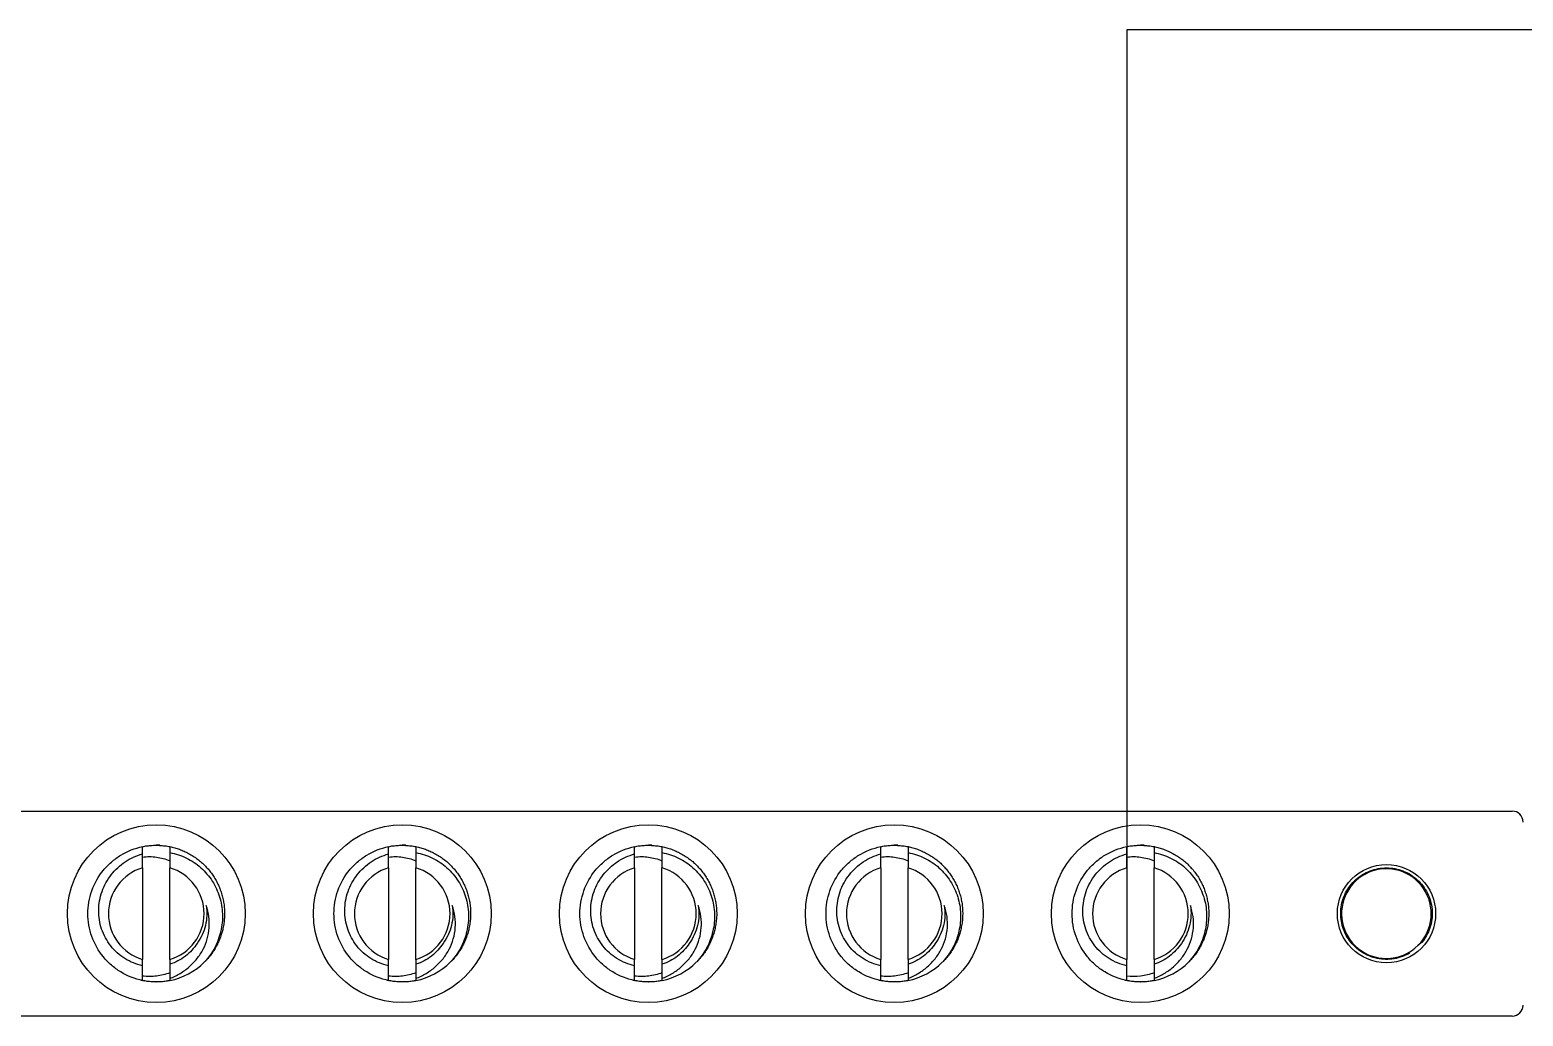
# Model space of a CAD drawing. Header units: inches. Extents: x 0 to 34.2, y 0 to 22.
# Drawn here: x 7.352 to 8.745, y 2.253 to 3.173 of the extents above; entities that cross this region are included whole.
import ezdxf
from ezdxf.enums import TextEntityAlignment as Align

# ---------------------------------------------------------------- set-up
doc = ezdxf.new("R2010")
doc.units = ezdxf.units.IN
doc.header["$MEASUREMENT"] = 0
doc.linetypes.add('SLD-Solid', pattern=[0])
doc.layers.add('GRN_14AWG', color=3, linetype='Continuous')
doc.layers.add('SYMS', color=7, linetype='Continuous')
doc.styles.add('WD', font='romans.shx', dxfattribs={"height": 0.185})

# ---------------------------------------------------------------- blocks, each defined once
blk = doc.blocks.new('HDV1_GND_BAR9')
at = {"color": 7, "linetype": 'SLD-Solid', "lineweight": 25}
for p, q in [((0.0178, 0.1942), (2.5469, 0.1942)), ((1.2696, 0.1544), (1.2696, 0.1611)), ((1.4991, 0.1544), (1.4991, 0.1611)), ((1.7285, 0.1544), (1.7285, 0.1611)), ((1.958, 0.1544), (1.958, 0.1611)), ((2.1875, 0.1544), (2.1875, 0.1611)), ((1.2696, 0.1414), (1.2696, 0.0559)), ((1.2951, 0.0559), (1.2951, 0.1414)), ((1.4991, 0.1414), (1.4991, 0.0559)), ((1.5246, 0.0559), (1.5246, 0.1414)), ((1.7285, 0.1414), (1.7285, 0.0559)), ((1.754, 0.0559), (1.754, 0.1414)), ((1.958, 0.1414), (1.958, 0.0559)), ((1.9835, 0.0559), (1.9835, 0.1414)), ((2.1875, 0.1414), (2.1875, 0.0559)), ((2.2129, 0.0559), (2.2129, 0.1414)), ((2.4659, 0.0762), (2.4639, 0.0732)), ((1.2821, 0.0349), (1.2824, 0.0349)), ((1.5116, 0.0349), (1.5118, 0.0349)), ((1.741, 0.0349), (1.7413, 0.0349)), ((1.9705, 0.0349), (1.9707, 0.0349)), ((2.1999, 0.0349), (2.2002, 0.0349)), ((2.5469, 0.003), (0.0178, 0.003))]:
    blk.add_line(p, q, dxfattribs=at)
at = {"color": 7, "linetype": 'SLD-Solid', "lineweight": 25, "flags": 128}
for points in [[(1.2858, 0.1623), (1.2852, 0.1623), (1.2824, 0.1624)], [(1.5152, 0.1623), (1.5146, 0.1623), (1.5118, 0.1624)], [(1.7447, 0.1623), (1.7441, 0.1623), (1.7413, 0.1624)], [(1.9741, 0.1623), (1.9735, 0.1623), (1.9707, 0.1624)], [(2.2036, 0.1623), (2.203, 0.1623), (2.2002, 0.1624)], [(1.268, 0.0365), (1.2699, 0.0361), (1.2712, 0.0359)], [(1.4975, 0.0365), (1.4993, 0.0361), (1.5006, 0.0359)], [(1.7269, 0.0365), (1.7288, 0.0361), (1.7301, 0.0359)], [(1.9564, 0.0365), (1.9582, 0.0361), (1.9595, 0.0359)], [(2.1858, 0.0365), (2.1877, 0.0361), (2.189, 0.0359)]]:
    blk.add_lwpolyline(points, dxfattribs=at)
at = {"color": 7, "linetype": 'SLD-Solid', "lineweight": 25}
for centre, radius in [((1.2824, 0.0986), 0.0829), ((1.5118, 0.0986), 0.0829), ((1.7413, 0.0986), 0.0829), ((1.9707, 0.0986), 0.0829), ((2.2002, 0.0986), 0.0829), ((2.4297, 0.0986), 0.0458)]:
    blk.add_circle(centre, radius, dxfattribs=at)
for centre, radius, start, end in [((2.5469, 0.184), 0.0102, 0, 90), ((1.2824, 0.0986), 0.0446, 106.6015, 253.3985), ((1.2824, 0.0986), 0.0446, 286.6015, 73.3985), ((1.5118, 0.0986), 0.0446, 106.6015, 253.3985), ((1.5118, 0.0986), 0.0446, 286.6015, 73.3985), ((1.7413, 0.0986), 0.0446, 106.6015, 253.3985), ((1.7413, 0.0986), 0.0446, 286.6015, 73.3985), ((1.9707, 0.0986), 0.0446, 106.6015, 253.3985), ((1.9707, 0.0986), 0.0446, 286.6015, 73.3985), ((2.2002, 0.0986), 0.0446, 106.6015, 253.3985), ((2.2002, 0.0986), 0.0446, 286.6015, 73.3985), ((2.4296, 0.0986), 0.0418, 315.4941, 270.0886), ((2.4297, 0.0986), 0.0418, 270, 315), ((1.2824, 0.0986), 0.0637, 281.537, 315), ((1.5118, 0.0986), 0.0637, 281.537, 315), ((1.7413, 0.0986), 0.0637, 281.537, 315), ((1.9707, 0.0986), 0.0637, 281.537, 315), ((2.2002, 0.0986), 0.0637, 281.537, 315), ((2.5469, 0.0132), 0.0102, 270, 0)]:
    blk.add_arc(centre, radius, start, end, dxfattribs=at)
for points, knots in [([(1.2696, 0.0362), (1.2625, 0.0376), (1.2555, 0.0404), (1.2461, 0.0461), (1.2432, 0.0482), (1.2378, 0.053), (1.2353, 0.0555), (1.2285, 0.0639), (1.2248, 0.0704), (1.2199, 0.0842), (1.2186, 0.0915), (1.2186, 0.1057), (1.2199, 0.113), (1.2248, 0.1269), (1.2285, 0.1334), (1.2353, 0.1418), (1.2378, 0.1443), (1.2432, 0.149), (1.2461, 0.1512), (1.2555, 0.1569), (1.2625, 0.1596), (1.2696, 0.1611)], [0, 0, 0, 0, 0.125, 0.125, 0.1875, 0.1875, 0.25, 0.25, 0.375, 0.375, 0.5, 0.5, 0.625, 0.625, 0.75, 0.75, 0.8125, 0.8125, 0.875, 0.875, 1, 1, 1, 1]), ([(1.2696, 0.05), (1.2667, 0.0506), (1.2639, 0.0515), (1.2584, 0.0537), (1.2557, 0.0551), (1.2506, 0.0582), (1.2482, 0.06), (1.2438, 0.064), (1.2418, 0.0662), (1.2381, 0.0709), (1.2365, 0.0734), (1.2336, 0.0786), (1.2324, 0.0814), (1.2305, 0.087), (1.2298, 0.0899), (1.2289, 0.0958), (1.2287, 0.0988), (1.2287, 0.1047), (1.229, 0.1077), (1.23, 0.1135), (1.2308, 0.1165), (1.2328, 0.1221), (1.234, 0.1248), (1.2369, 0.13), (1.2385, 0.1325), (1.2422, 0.1372), (1.2442, 0.1393), (1.2486, 0.1434), (1.251, 0.1453), (1.2584, 0.1502), (1.2638, 0.1527), (1.2696, 0.1543)], [0, 0, 0, 0, 0.0625, 0.0625, 0.125, 0.125, 0.1875, 0.1875, 0.25, 0.25, 0.3125, 0.3125, 0.375, 0.375, 0.4375, 0.4375, 0.5, 0.5, 0.5625, 0.5625, 0.625, 0.625, 0.6875, 0.6875, 0.75, 0.75, 0.8125, 0.8125, 0.875, 0.875, 1, 1, 1, 1]), ([(1.2696, 0.161), (1.2703, 0.1612), (1.2725, 0.1617), (1.2762, 0.1621), (1.2808, 0.1624), (1.2856, 0.1623), (1.2903, 0.1619), (1.2936, 0.1614), (1.2952, 0.1611)], [0, 0, 0, 0, 0.079863, 0.261034, 0.440234, 0.618167, 0.809043, 1, 1, 1, 1]), ([(1.2951, 0.1611), (1.2951, 0.1595), (1.2951, 0.1576), (1.2951, 0.1558), (1.2951, 0.1556)], [0, 0, 0, 0, 0.872154, 1, 1, 1, 1]), ([(1.2951, 0.1611), (1.2966, 0.1607), (1.2996, 0.1601), (1.304, 0.1586), (1.3083, 0.1569), (1.3126, 0.1548), (1.3168, 0.1523), (1.3209, 0.1495), (1.3247, 0.1464), (1.3282, 0.143), (1.3315, 0.1393), (1.3345, 0.1355), (1.3371, 0.1315), (1.3394, 0.1273), (1.3413, 0.123), (1.343, 0.1186), (1.3443, 0.1139), (1.3453, 0.1092), (1.3459, 0.1043), (1.3462, 0.0994), (1.346, 0.0945), (1.3455, 0.0896), (1.3447, 0.0848), (1.3434, 0.0801), (1.3419, 0.0756), (1.34, 0.0713), (1.3378, 0.0671), (1.3354, 0.0631), (1.3326, 0.0594), (1.3301, 0.0563), (1.3284, 0.0546), (1.3278, 0.0539)], [0, 0, 0, 0, 0.033723, 0.067593, 0.101521, 0.135415, 0.171985, 0.208298, 0.244248, 0.27976, 0.315461, 0.351583, 0.385934, 0.420475, 0.455112, 0.489748, 0.524288, 0.560708, 0.596805, 0.632474, 0.668007, 0.703985, 0.740318, 0.774807, 0.809423, 0.84407, 0.878652, 0.913074, 0.946884, 0.980361, 1, 1, 1, 1]), ([(1.2951, 0.1555), (1.3005, 0.1545), (1.3056, 0.1528), (1.3154, 0.148), (1.32, 0.145), (1.326, 0.1396), (1.3279, 0.1376), (1.3315, 0.1334), (1.3331, 0.1313), (1.3375, 0.1244), (1.3398, 0.1194), (1.3422, 0.1117), (1.3428, 0.109), (1.3437, 0.1037), (1.344, 0.101), (1.3443, 0.0928), (1.3438, 0.0874), (1.3413, 0.0768), (1.3394, 0.0717), (1.3344, 0.0621), (1.3312, 0.0576), (1.3274, 0.0536)], [0, 0, 0, 0, 0.125, 0.125, 0.25, 0.25, 0.3125, 0.3125, 0.375, 0.375, 0.5, 0.5, 0.5625, 0.5625, 0.625, 0.625, 0.75, 0.75, 0.875, 0.875, 1, 1, 1, 1]), ([(1.4991, 0.0362), (1.4919, 0.0376), (1.4849, 0.0404), (1.4756, 0.0461), (1.4726, 0.0482), (1.4672, 0.053), (1.4648, 0.0555), (1.4579, 0.0639), (1.4542, 0.0704), (1.4493, 0.0842), (1.4481, 0.0915), (1.4481, 0.1057), (1.4493, 0.113), (1.4542, 0.1269), (1.4579, 0.1334), (1.4648, 0.1418), (1.4672, 0.1443), (1.4726, 0.149), (1.4756, 0.1512), (1.4849, 0.1569), (1.4919, 0.1596), (1.4991, 0.1611)], [0, 0, 0, 0, 0.125, 0.125, 0.1875, 0.1875, 0.25, 0.25, 0.375, 0.375, 0.5, 0.5, 0.625, 0.625, 0.75, 0.75, 0.8125, 0.8125, 0.875, 0.875, 1, 1, 1, 1]), ([(1.4991, 0.05), (1.4962, 0.0506), (1.4933, 0.0515), (1.4878, 0.0537), (1.4851, 0.0551), (1.4801, 0.0582), (1.4777, 0.06), (1.4733, 0.064), (1.4712, 0.0662), (1.4675, 0.0709), (1.4659, 0.0734), (1.4631, 0.0786), (1.4619, 0.0814), (1.46, 0.087), (1.4593, 0.0899), (1.4583, 0.0958), (1.4581, 0.0988), (1.4582, 0.1047), (1.4585, 0.1077), (1.4595, 0.1135), (1.4603, 0.1165), (1.4622, 0.1221), (1.4634, 0.1248), (1.4663, 0.13), (1.468, 0.1325), (1.4716, 0.1372), (1.4737, 0.1393), (1.478, 0.1434), (1.4804, 0.1453), (1.4878, 0.1502), (1.4933, 0.1527), (1.4991, 0.1543)], [0, 0, 0, 0, 0.0625, 0.0625, 0.125, 0.125, 0.1875, 0.1875, 0.25, 0.25, 0.3125, 0.3125, 0.375, 0.375, 0.4375, 0.4375, 0.5, 0.5, 0.5625, 0.5625, 0.625, 0.625, 0.6875, 0.6875, 0.75, 0.75, 0.8125, 0.8125, 0.875, 0.875, 1, 1, 1, 1]), ([(1.4991, 0.161), (1.4998, 0.1612), (1.5019, 0.1617), (1.5057, 0.1621), (1.5103, 0.1624), (1.515, 0.1623), (1.5198, 0.1619), (1.523, 0.1614), (1.5246, 0.1611)], [0, 0, 0, 0, 0.079863, 0.261034, 0.440234, 0.618167, 0.809043, 1, 1, 1, 1]), ([(1.5246, 0.1611), (1.5246, 0.1595), (1.5246, 0.1576), (1.5246, 0.1558), (1.5246, 0.1556)], [0, 0, 0, 0, 0.872154, 1, 1, 1, 1]), ([(1.5246, 0.1611), (1.5261, 0.1607), (1.5291, 0.1601), (1.5335, 0.1586), (1.5378, 0.1569), (1.5421, 0.1548), (1.5463, 0.1523), (1.5504, 0.1495), (1.5542, 0.1464), (1.5577, 0.143), (1.561, 0.1393), (1.5639, 0.1355), (1.5665, 0.1315), (1.5688, 0.1273), (1.5708, 0.123), (1.5724, 0.1186), (1.5738, 0.1139), (1.5748, 0.1092), (1.5754, 0.1043), (1.5756, 0.0994), (1.5755, 0.0945), (1.575, 0.0896), (1.5741, 0.0848), (1.5729, 0.0801), (1.5713, 0.0756), (1.5695, 0.0713), (1.5673, 0.0671), (1.5648, 0.0631), (1.5621, 0.0594), (1.5596, 0.0563), (1.5579, 0.0546), (1.5572, 0.0539)], [0, 0, 0, 0, 0.033723, 0.067593, 0.101521, 0.135415, 0.171985, 0.208298, 0.244248, 0.27976, 0.315461, 0.351583, 0.385934, 0.420475, 0.455112, 0.489748, 0.524288, 0.560708, 0.596805, 0.632474, 0.668007, 0.703985, 0.740318, 0.774807, 0.809423, 0.84407, 0.878652, 0.913074, 0.946884, 0.980361, 1, 1, 1, 1]), ([(1.5246, 0.1555), (1.5299, 0.1545), (1.5351, 0.1528), (1.5449, 0.148), (1.5494, 0.145), (1.5555, 0.1396), (1.5574, 0.1376), (1.5609, 0.1334), (1.5625, 0.1313), (1.5669, 0.1244), (1.5693, 0.1194), (1.5717, 0.1117), (1.5723, 0.109), (1.5732, 0.1037), (1.5735, 0.101), (1.5737, 0.0928), (1.5732, 0.0874), (1.5708, 0.0768), (1.5689, 0.0717), (1.5638, 0.0621), (1.5606, 0.0576), (1.5569, 0.0536)], [0, 0, 0, 0, 0.125, 0.125, 0.25, 0.25, 0.3125, 0.3125, 0.375, 0.375, 0.5, 0.5, 0.5625, 0.5625, 0.625, 0.625, 0.75, 0.75, 0.875, 0.875, 1, 1, 1, 1]), ([(1.7285, 0.0362), (1.7214, 0.0376), (1.7144, 0.0404), (1.705, 0.0461), (1.7021, 0.0482), (1.6967, 0.053), (1.6942, 0.0555), (1.6874, 0.0639), (1.6837, 0.0704), (1.6788, 0.0842), (1.6775, 0.0915), (1.6775, 0.1057), (1.6788, 0.113), (1.6837, 0.1269), (1.6874, 0.1334), (1.6942, 0.1418), (1.6967, 0.1443), (1.7021, 0.149), (1.705, 0.1512), (1.7144, 0.1569), (1.7214, 0.1596), (1.7285, 0.1611)], [0, 0, 0, 0, 0.125, 0.125, 0.1875, 0.1875, 0.25, 0.25, 0.375, 0.375, 0.5, 0.5, 0.625, 0.625, 0.75, 0.75, 0.8125, 0.8125, 0.875, 0.875, 1, 1, 1, 1]), ([(1.7285, 0.05), (1.7256, 0.0506), (1.7228, 0.0515), (1.7173, 0.0537), (1.7146, 0.0551), (1.7095, 0.0582), (1.7072, 0.06), (1.7027, 0.064), (1.7007, 0.0662), (1.697, 0.0709), (1.6954, 0.0734), (1.6925, 0.0786), (1.6913, 0.0814), (1.6894, 0.087), (1.6887, 0.0899), (1.6878, 0.0958), (1.6876, 0.0988), (1.6876, 0.1047), (1.6879, 0.1077), (1.6889, 0.1135), (1.6897, 0.1165), (1.6917, 0.1221), (1.6929, 0.1248), (1.6958, 0.13), (1.6974, 0.1325), (1.7011, 0.1372), (1.7031, 0.1393), (1.7075, 0.1434), (1.7099, 0.1453), (1.7173, 0.1502), (1.7228, 0.1527), (1.7285, 0.1543)], [0, 0, 0, 0, 0.0625, 0.0625, 0.125, 0.125, 0.1875, 0.1875, 0.25, 0.25, 0.3125, 0.3125, 0.375, 0.375, 0.4375, 0.4375, 0.5, 0.5, 0.5625, 0.5625, 0.625, 0.625, 0.6875, 0.6875, 0.75, 0.75, 0.8125, 0.8125, 0.875, 0.875, 1, 1, 1, 1]), ([(1.7285, 0.161), (1.7292, 0.1612), (1.7314, 0.1617), (1.7352, 0.1621), (1.7398, 0.1624), (1.7445, 0.1623), (1.7493, 0.1619), (1.7525, 0.1614), (1.7541, 0.1611)], [0, 0, 0, 0, 0.079863, 0.261034, 0.440234, 0.618167, 0.809043, 1, 1, 1, 1]), ([(1.754, 0.1611), (1.754, 0.1595), (1.754, 0.1576), (1.754, 0.1558), (1.754, 0.1556)], [0, 0, 0, 0, 0.872154, 1, 1, 1, 1]), ([(1.754, 0.1611), (1.7555, 0.1607), (1.7585, 0.1601), (1.763, 0.1586), (1.7673, 0.1569), (1.7715, 0.1548), (1.7757, 0.1523), (1.7798, 0.1495), (1.7836, 0.1464), (1.7871, 0.143), (1.7904, 0.1393), (1.7934, 0.1355), (1.796, 0.1315), (1.7983, 0.1273), (1.8002, 0.123), (1.8019, 0.1186), (1.8032, 0.1139), (1.8042, 0.1092), (1.8048, 0.1043), (1.8051, 0.0994), (1.805, 0.0945), (1.8044, 0.0896), (1.8036, 0.0848), (1.8023, 0.0801), (1.8008, 0.0756), (1.7989, 0.0713), (1.7967, 0.0671), (1.7943, 0.0631), (1.7915, 0.0594), (1.789, 0.0563), (1.7873, 0.0546), (1.7867, 0.0539)], [0, 0, 0, 0, 0.033723, 0.067593, 0.101521, 0.135415, 0.171985, 0.208298, 0.244248, 0.27976, 0.315461, 0.351583, 0.385934, 0.420475, 0.455112, 0.489748, 0.524288, 0.560708, 0.596805, 0.632474, 0.668007, 0.703985, 0.740318, 0.774807, 0.809423, 0.84407, 0.878652, 0.913074, 0.946884, 0.980361, 1, 1, 1, 1]), ([(1.754, 0.1555), (1.7594, 0.1545), (1.7645, 0.1528), (1.7744, 0.148), (1.7789, 0.145), (1.7849, 0.1396), (1.7869, 0.1376), (1.7904, 0.1334), (1.792, 0.1313), (1.7964, 0.1244), (1.7987, 0.1194), (1.8011, 0.1117), (1.8017, 0.109), (1.8027, 0.1037), (1.8029, 0.101), (1.8032, 0.0928), (1.8027, 0.0874), (1.8002, 0.0768), (1.7983, 0.0717), (1.7933, 0.0621), (1.7901, 0.0576), (1.7864, 0.0536)], [0, 0, 0, 0, 0.125, 0.125, 0.25, 0.25, 0.3125, 0.3125, 0.375, 0.375, 0.5, 0.5, 0.5625, 0.5625, 0.625, 0.625, 0.75, 0.75, 0.875, 0.875, 1, 1, 1, 1]), ([(1.958, 0.0362), (1.9509, 0.0376), (1.9438, 0.0404), (1.9345, 0.0461), (1.9315, 0.0482), (1.9261, 0.053), (1.9237, 0.0555), (1.9168, 0.0639), (1.9131, 0.0704), (1.9082, 0.0842), (1.907, 0.0915), (1.907, 0.1057), (1.9082, 0.113), (1.9131, 0.1269), (1.9168, 0.1334), (1.9237, 0.1418), (1.9261, 0.1443), (1.9315, 0.149), (1.9345, 0.1512), (1.9438, 0.1569), (1.9509, 0.1596), (1.958, 0.1611)], [0, 0, 0, 0, 0.125, 0.125, 0.1875, 0.1875, 0.25, 0.25, 0.375, 0.375, 0.5, 0.5, 0.625, 0.625, 0.75, 0.75, 0.8125, 0.8125, 0.875, 0.875, 1, 1, 1, 1]), ([(1.958, 0.05), (1.9551, 0.0506), (1.9522, 0.0515), (1.9467, 0.0537), (1.944, 0.0551), (1.939, 0.0582), (1.9366, 0.06), (1.9322, 0.064), (1.9301, 0.0662), (1.9265, 0.0709), (1.9248, 0.0734), (1.922, 0.0786), (1.9208, 0.0814), (1.9189, 0.087), (1.9182, 0.0899), (1.9172, 0.0958), (1.917, 0.0988), (1.9171, 0.1047), (1.9174, 0.1077), (1.9184, 0.1135), (1.9192, 0.1165), (1.9211, 0.1221), (1.9224, 0.1248), (1.9252, 0.13), (1.9269, 0.1325), (1.9306, 0.1372), (1.9326, 0.1393), (1.937, 0.1434), (1.9393, 0.1453), (1.9468, 0.1502), (1.9522, 0.1527), (1.958, 0.1543)], [0, 0, 0, 0, 0.0625, 0.0625, 0.125, 0.125, 0.1875, 0.1875, 0.25, 0.25, 0.3125, 0.3125, 0.375, 0.375, 0.4375, 0.4375, 0.5, 0.5, 0.5625, 0.5625, 0.625, 0.625, 0.6875, 0.6875, 0.75, 0.75, 0.8125, 0.8125, 0.875, 0.875, 1, 1, 1, 1]), ([(1.958, 0.161), (1.9587, 0.1612), (1.9609, 0.1617), (1.9646, 0.1621), (1.9692, 0.1624), (1.9739, 0.1623), (1.9787, 0.1619), (1.9819, 0.1614), (1.9835, 0.1611)], [0, 0, 0, 0, 0.079863, 0.261034, 0.440234, 0.618167, 0.809043, 1, 1, 1, 1]), ([(1.9835, 0.1611), (1.9835, 0.1595), (1.9835, 0.1576), (1.9835, 0.1558), (1.9835, 0.1556)], [0, 0, 0, 0, 0.872154, 1, 1, 1, 1]), ([(1.9835, 0.1611), (1.985, 0.1607), (1.988, 0.1601), (1.9924, 0.1586), (1.9967, 0.1569), (2.001, 0.1548), (2.0052, 0.1523), (2.0093, 0.1495), (2.0131, 0.1464), (2.0166, 0.143), (2.0199, 0.1393), (2.0228, 0.1355), (2.0254, 0.1315), (2.0277, 0.1273), (2.0297, 0.123), (2.0313, 0.1186), (2.0327, 0.1139), (2.0337, 0.1092), (2.0343, 0.1043), (2.0345, 0.0994), (2.0344, 0.0945), (2.0339, 0.0896), (2.033, 0.0848), (2.0318, 0.0801), (2.0303, 0.0756), (2.0284, 0.0713), (2.0262, 0.0671), (2.0237, 0.0631), (2.021, 0.0594), (2.0185, 0.0563), (2.0168, 0.0546), (2.0161, 0.0539)], [0, 0, 0, 0, 0.033723, 0.067593, 0.101521, 0.135415, 0.171985, 0.208298, 0.244248, 0.27976, 0.315461, 0.351583, 0.385934, 0.420475, 0.455112, 0.489748, 0.524288, 0.560708, 0.596805, 0.632474, 0.668007, 0.703985, 0.740318, 0.774807, 0.809423, 0.84407, 0.878652, 0.913074, 0.946884, 0.980361, 1, 1, 1, 1]), ([(1.9835, 0.1555), (1.9889, 0.1545), (1.994, 0.1528), (2.0038, 0.148), (2.0083, 0.145), (2.0144, 0.1396), (2.0163, 0.1376), (2.0198, 0.1334), (2.0214, 0.1313), (2.0258, 0.1244), (2.0282, 0.1194), (2.0306, 0.1117), (2.0312, 0.109), (2.0321, 0.1037), (2.0324, 0.101), (2.0327, 0.0928), (2.0321, 0.0874), (2.0297, 0.0768), (2.0278, 0.0717), (2.0227, 0.0621), (2.0195, 0.0576), (2.0158, 0.0536)], [0, 0, 0, 0, 0.125, 0.125, 0.25, 0.25, 0.3125, 0.3125, 0.375, 0.375, 0.5, 0.5, 0.5625, 0.5625, 0.625, 0.625, 0.75, 0.75, 0.875, 0.875, 1, 1, 1, 1]), ([(2.1875, 0.0362), (2.1803, 0.0376), (2.1733, 0.0404), (2.1639, 0.0461), (2.161, 0.0482), (2.1556, 0.053), (2.1531, 0.0555), (2.1463, 0.0639), (2.1426, 0.0704), (2.1377, 0.0842), (2.1365, 0.0915), (2.1365, 0.1057), (2.1377, 0.113), (2.1426, 0.1269), (2.1463, 0.1334), (2.1531, 0.1418), (2.1556, 0.1443), (2.161, 0.149), (2.1639, 0.1512), (2.1733, 0.1569), (2.1803, 0.1596), (2.1875, 0.1611)], [0, 0, 0, 0, 0.125, 0.125, 0.1875, 0.1875, 0.25, 0.25, 0.375, 0.375, 0.5, 0.5, 0.625, 0.625, 0.75, 0.75, 0.8125, 0.8125, 0.875, 0.875, 1, 1, 1, 1]), ([(2.1875, 0.05), (2.1845, 0.0506), (2.1817, 0.0515), (2.1762, 0.0537), (2.1735, 0.0551), (2.1684, 0.0582), (2.1661, 0.06), (2.1616, 0.064), (2.1596, 0.0662), (2.1559, 0.0709), (2.1543, 0.0734), (2.1514, 0.0786), (2.1502, 0.0814), (2.1483, 0.087), (2.1476, 0.0899), (2.1467, 0.0958), (2.1465, 0.0988), (2.1465, 0.1047), (2.1468, 0.1077), (2.1479, 0.1135), (2.1486, 0.1165), (2.1506, 0.1221), (2.1518, 0.1248), (2.1547, 0.13), (2.1563, 0.1325), (2.16, 0.1372), (2.162, 0.1393), (2.1664, 0.1434), (2.1688, 0.1453), (2.1762, 0.1502), (2.1817, 0.1527), (2.1875, 0.1543)], [0, 0, 0, 0, 0.0625, 0.0625, 0.125, 0.125, 0.1875, 0.1875, 0.25, 0.25, 0.3125, 0.3125, 0.375, 0.375, 0.4375, 0.4375, 0.5, 0.5, 0.5625, 0.5625, 0.625, 0.625, 0.6875, 0.6875, 0.75, 0.75, 0.8125, 0.8125, 0.875, 0.875, 1, 1, 1, 1]), ([(2.1875, 0.161), (2.1881, 0.1612), (2.1903, 0.1617), (2.1941, 0.1621), (2.1987, 0.1624), (2.2034, 0.1623), (2.2082, 0.1619), (2.2114, 0.1614), (2.213, 0.1611)], [0, 0, 0, 0, 0.079863, 0.261034, 0.440234, 0.618167, 0.809043, 1, 1, 1, 1]), ([(2.2129, 0.1611), (2.2129, 0.1595), (2.2129, 0.1576), (2.2129, 0.1558), (2.2129, 0.1556)], [0, 0, 0, 0, 0.872154, 1, 1, 1, 1]), ([(2.2129, 0.1611), (2.2144, 0.1607), (2.2175, 0.1601), (2.2219, 0.1586), (2.2262, 0.1569), (2.2304, 0.1548), (2.2347, 0.1523), (2.2387, 0.1495), (2.2425, 0.1464), (2.2461, 0.143), (2.2493, 0.1393), (2.2523, 0.1355), (2.2549, 0.1315), (2.2572, 0.1273), (2.2591, 0.123), (2.2608, 0.1186), (2.2621, 0.1139), (2.2631, 0.1092), (2.2638, 0.1043), (2.264, 0.0994), (2.2639, 0.0945), (2.2634, 0.0896), (2.2625, 0.0848), (2.2613, 0.0801), (2.2597, 0.0756), (2.2578, 0.0713), (2.2557, 0.0671), (2.2532, 0.0631), (2.2505, 0.0594), (2.2479, 0.0563), (2.2462, 0.0546), (2.2456, 0.0539)], [0, 0, 0, 0, 0.033723, 0.067593, 0.101521, 0.135415, 0.171985, 0.208298, 0.244248, 0.27976, 0.315461, 0.351583, 0.385934, 0.420475, 0.455112, 0.489748, 0.524288, 0.560708, 0.596805, 0.632474, 0.668007, 0.703985, 0.740318, 0.774807, 0.809423, 0.84407, 0.878652, 0.913074, 0.946884, 0.980361, 1, 1, 1, 1]), ([(2.2129, 0.1555), (2.2183, 0.1545), (2.2235, 0.1528), (2.2333, 0.148), (2.2378, 0.145), (2.2438, 0.1396), (2.2458, 0.1376), (2.2493, 0.1334), (2.2509, 0.1313), (2.2553, 0.1244), (2.2576, 0.1194), (2.26, 0.1117), (2.2607, 0.109), (2.2616, 0.1037), (2.2618, 0.101), (2.2621, 0.0928), (2.2616, 0.0874), (2.2591, 0.0768), (2.2572, 0.0717), (2.2522, 0.0621), (2.249, 0.0576), (2.2453, 0.0536)], [0, 0, 0, 0, 0.125, 0.125, 0.25, 0.25, 0.3125, 0.3125, 0.375, 0.375, 0.5, 0.5, 0.5625, 0.5625, 0.625, 0.625, 0.75, 0.75, 0.875, 0.875, 1, 1, 1, 1]), ([(1.2696, 0.1514), (1.274, 0.1519), (1.2783, 0.1519), (1.2868, 0.1507), (1.2911, 0.1496), (1.2951, 0.1479)], [0, 0, 0, 0, 0.5, 0.5, 1, 1, 1, 1]), ([(1.4991, 0.1514), (1.5034, 0.1519), (1.5077, 0.1519), (1.5163, 0.1507), (1.5205, 0.1496), (1.5246, 0.1479)], [0, 0, 0, 0, 0.5, 0.5, 1, 1, 1, 1]), ([(1.7285, 0.1514), (1.7329, 0.1519), (1.7372, 0.1519), (1.7457, 0.1507), (1.75, 0.1496), (1.754, 0.1479)], [0, 0, 0, 0, 0.5, 0.5, 1, 1, 1, 1]), ([(1.958, 0.1514), (1.9623, 0.1519), (1.9666, 0.1519), (1.9752, 0.1507), (1.9795, 0.1496), (1.9835, 0.1479)], [0, 0, 0, 0, 0.5, 0.5, 1, 1, 1, 1]), ([(2.1875, 0.1514), (2.1918, 0.1519), (2.1961, 0.1519), (2.2046, 0.1507), (2.2089, 0.1496), (2.2129, 0.1479)], [0, 0, 0, 0, 0.5, 0.5, 1, 1, 1, 1]), ([(2.4513, 0.0619), (2.4468, 0.0592), (2.4419, 0.0574), (2.4341, 0.0561), (2.4315, 0.0559), (2.4263, 0.056), (2.4236, 0.0563), (2.4185, 0.0573), (2.416, 0.0581), (2.4112, 0.0601), (2.4088, 0.0613), (2.4044, 0.0641), (2.4024, 0.0657), (2.3986, 0.0693), (2.3968, 0.0713), (2.3922, 0.0776), (2.3898, 0.0824), (2.3871, 0.0924), (2.3867, 0.0978), (2.3877, 0.1081), (2.3892, 0.1133), (2.3928, 0.1202), (2.3942, 0.1225), (2.3974, 0.1267), (2.3991, 0.1286), (2.403, 0.1321), (2.4051, 0.1337), (2.4096, 0.1364), (2.4119, 0.1375), (2.4168, 0.1394), (2.4194, 0.1401), (2.4245, 0.1411), (2.4271, 0.1413), (2.4323, 0.1413), (2.435, 0.1411), (2.4401, 0.1401), (2.4426, 0.1394), (2.45, 0.1365), (2.4544, 0.1338), (2.4603, 0.1285), (2.462, 0.1265), (2.4652, 0.1224), (2.4666, 0.1201), (2.469, 0.1155), (2.4699, 0.113), (2.4714, 0.108), (2.4719, 0.1054), (2.4724, 0.1002), (2.4724, 0.0976), (2.472, 0.0924), (2.4715, 0.0898), (2.4694, 0.0823), (2.4671, 0.0775), (2.4639, 0.0732)], [0, 0, 0, 0, 0.0625, 0.0625, 0.09375, 0.09375, 0.125, 0.125, 0.15625, 0.15625, 0.1875, 0.1875, 0.21875, 0.21875, 0.25, 0.25, 0.3125, 0.3125, 0.375, 0.375, 0.4375, 0.4375, 0.46875, 0.46875, 0.5, 0.5, 0.53125, 0.53125, 0.5625, 0.5625, 0.59375, 0.59375, 0.625, 0.625, 0.65625, 0.65625, 0.6875, 0.6875, 0.75, 0.75, 0.78125, 0.78125, 0.8125, 0.8125, 0.84375, 0.84375, 0.875, 0.875, 0.90625, 0.90625, 0.9375, 0.9375, 1, 1, 1, 1]), ([(1.2951, 0.0382), (1.2984, 0.0394), (1.3016, 0.041), (1.3076, 0.0446), (1.3104, 0.0466), (1.3157, 0.0513), (1.3181, 0.0538), (1.3225, 0.0593), (1.3245, 0.0622), (1.3277, 0.0685), (1.329, 0.0717), (1.3309, 0.0784), (1.3315, 0.0819), (1.332, 0.0889), (1.3319, 0.0923), (1.331, 0.0993), (1.3302, 0.1028), (1.329, 0.1061)], [0, 0, 0, 0, 0.125, 0.125, 0.25, 0.25, 0.375, 0.375, 0.5, 0.5, 0.625, 0.625, 0.75, 0.75, 0.875, 0.875, 1, 1, 1, 1]), ([(1.329, 0.1061), (1.3295, 0.103), (1.3296, 0.0999), (1.3294, 0.0937), (1.329, 0.0906), (1.3275, 0.0847), (1.3265, 0.0817), (1.3239, 0.0761), (1.3224, 0.0735), (1.3206, 0.0709)], [0, 0, 0, 0, 0.25, 0.25, 0.5, 0.5, 0.75, 0.75, 1, 1, 1, 1]), ([(1.5246, 0.0382), (1.5279, 0.0394), (1.531, 0.041), (1.537, 0.0446), (1.5399, 0.0466), (1.5452, 0.0513), (1.5476, 0.0538), (1.552, 0.0593), (1.5539, 0.0622), (1.5572, 0.0685), (1.5584, 0.0717), (1.5604, 0.0784), (1.561, 0.0819), (1.5615, 0.0889), (1.5614, 0.0923), (1.5605, 0.0993), (1.5597, 0.1028), (1.5584, 0.1061)], [0, 0, 0, 0, 0.125, 0.125, 0.25, 0.25, 0.375, 0.375, 0.5, 0.5, 0.625, 0.625, 0.75, 0.75, 0.875, 0.875, 1, 1, 1, 1]), ([(1.5584, 0.1061), (1.5589, 0.103), (1.5591, 0.0999), (1.5589, 0.0937), (1.5584, 0.0906), (1.557, 0.0847), (1.556, 0.0817), (1.5534, 0.0761), (1.5519, 0.0735), (1.55, 0.0709)], [0, 0, 0, 0, 0.25, 0.25, 0.5, 0.5, 0.75, 0.75, 1, 1, 1, 1]), ([(1.754, 0.0382), (1.7573, 0.0394), (1.7605, 0.041), (1.7665, 0.0446), (1.7693, 0.0466), (1.7746, 0.0513), (1.7771, 0.0538), (1.7814, 0.0593), (1.7834, 0.0622), (1.7866, 0.0685), (1.7879, 0.0717), (1.7898, 0.0784), (1.7904, 0.0819), (1.7909, 0.0889), (1.7908, 0.0923), (1.7899, 0.0993), (1.7891, 0.1028), (1.7879, 0.1061)], [0, 0, 0, 0, 0.125, 0.125, 0.25, 0.25, 0.375, 0.375, 0.5, 0.5, 0.625, 0.625, 0.75, 0.75, 0.875, 0.875, 1, 1, 1, 1]), ([(1.7879, 0.1061), (1.7884, 0.103), (1.7886, 0.0999), (1.7883, 0.0937), (1.7879, 0.0906), (1.7865, 0.0847), (1.7854, 0.0817), (1.7829, 0.0761), (1.7813, 0.0735), (1.7795, 0.0709)], [0, 0, 0, 0, 0.25, 0.25, 0.5, 0.5, 0.75, 0.75, 1, 1, 1, 1]), ([(1.9835, 0.0382), (1.9868, 0.0394), (1.9899, 0.041), (1.9959, 0.0446), (1.9988, 0.0466), (2.0041, 0.0513), (2.0065, 0.0538), (2.0109, 0.0593), (2.0128, 0.0622), (2.0161, 0.0685), (2.0174, 0.0717), (2.0193, 0.0784), (2.0199, 0.0819), (2.0204, 0.0889), (2.0203, 0.0923), (2.0194, 0.0993), (2.0186, 0.1028), (2.0173, 0.1061)], [0, 0, 0, 0, 0.125, 0.125, 0.25, 0.25, 0.375, 0.375, 0.5, 0.5, 0.625, 0.625, 0.75, 0.75, 0.875, 0.875, 1, 1, 1, 1]), ([(2.0173, 0.1061), (2.0178, 0.103), (2.018, 0.0999), (2.0178, 0.0937), (2.0173, 0.0906), (2.0159, 0.0847), (2.0149, 0.0817), (2.0123, 0.0761), (2.0108, 0.0735), (2.0089, 0.0709)], [0, 0, 0, 0, 0.25, 0.25, 0.5, 0.5, 0.75, 0.75, 1, 1, 1, 1]), ([(2.2129, 0.0382), (2.2162, 0.0394), (2.2194, 0.041), (2.2254, 0.0446), (2.2283, 0.0466), (2.2336, 0.0513), (2.236, 0.0538), (2.2403, 0.0593), (2.2423, 0.0622), (2.2455, 0.0685), (2.2468, 0.0717), (2.2487, 0.0784), (2.2493, 0.0819), (2.2499, 0.0889), (2.2498, 0.0923), (2.2488, 0.0993), (2.248, 0.1028), (2.2468, 0.1061)], [0, 0, 0, 0, 0.125, 0.125, 0.25, 0.25, 0.375, 0.375, 0.5, 0.5, 0.625, 0.625, 0.75, 0.75, 0.875, 0.875, 1, 1, 1, 1]), ([(2.2468, 0.1061), (2.2473, 0.103), (2.2475, 0.0999), (2.2472, 0.0937), (2.2468, 0.0906), (2.2454, 0.0847), (2.2443, 0.0817), (2.2418, 0.0761), (2.2402, 0.0735), (2.2384, 0.0709)], [0, 0, 0, 0, 0.25, 0.25, 0.5, 0.5, 0.75, 0.75, 1, 1, 1, 1]), ([(1.3206, 0.0709), (1.3176, 0.0663), (1.3139, 0.0623), (1.3052, 0.0556), (1.3003, 0.0531), (1.2951, 0.0514)], [0, 0, 0, 0, 0.5, 0.5, 1, 1, 1, 1]), ([(1.55, 0.0709), (1.547, 0.0663), (1.5433, 0.0623), (1.5346, 0.0556), (1.5298, 0.0531), (1.5246, 0.0514)], [0, 0, 0, 0, 0.5, 0.5, 1, 1, 1, 1]), ([(1.7795, 0.0709), (1.7765, 0.0663), (1.7728, 0.0623), (1.7641, 0.0556), (1.7593, 0.0531), (1.754, 0.0514)], [0, 0, 0, 0, 0.5, 0.5, 1, 1, 1, 1]), ([(2.0089, 0.0709), (2.006, 0.0663), (2.0022, 0.0623), (1.9935, 0.0556), (1.9887, 0.0531), (1.9835, 0.0514)], [0, 0, 0, 0, 0.5, 0.5, 1, 1, 1, 1]), ([(2.2384, 0.0709), (2.2354, 0.0663), (2.2317, 0.0623), (2.223, 0.0556), (2.2182, 0.0531), (2.2129, 0.0514)], [0, 0, 0, 0, 0.5, 0.5, 1, 1, 1, 1]), ([(2.4297, 0.0568), (2.4334, 0.0567), (2.4372, 0.057), (2.4445, 0.0587), (2.448, 0.0601), (2.4513, 0.0619)], [0, 0, 0, 0, 0.5, 0.5, 1, 1, 1, 1]), ([(1.2696, 0.0362), (1.2696, 0.0378), (1.2696, 0.041), (1.2696, 0.0454), (1.2696, 0.0484), (1.2696, 0.0498), (1.2696, 0.0499)], [0, 0, 0, 0, 0.351256, 0.702512, 0.970015, 1, 1, 1, 1]), ([(1.2951, 0.0434), (1.291, 0.0419), (1.2869, 0.0409), (1.2783, 0.0399), (1.274, 0.0399), (1.2696, 0.0403)], [0, 0, 0, 0, 0.5, 0.5, 1, 1, 1, 1]), ([(1.2951, 0.0513), (1.2951, 0.0504), (1.2951, 0.0494), (1.2951, 0.0484), (1.2951, 0.0469), (1.2951, 0.0453), (1.2951, 0.0437), (1.2951, 0.0418), (1.2951, 0.04), (1.2951, 0.0382)], [0.0001078695, 0.0001078695, 0.0001078695, 0.0001078695, 0.0002740643, 0.0002740643, 0.0002740643, 0.0005481286, 0.0005481286, 0.0005481286, 0.0008648953, 0.0008648953, 0.0008648953, 0.0008648953]), ([(1.4991, 0.0362), (1.4991, 0.0378), (1.4991, 0.041), (1.4991, 0.0454), (1.4991, 0.0484), (1.4991, 0.0498), (1.4991, 0.0499)], [0, 0, 0, 0, 0.351256, 0.702512, 0.970015, 1, 1, 1, 1]), ([(1.5246, 0.0434), (1.5205, 0.0419), (1.5163, 0.0409), (1.5078, 0.0399), (1.5034, 0.0399), (1.4991, 0.0403)], [0, 0, 0, 0, 0.5, 0.5, 1, 1, 1, 1]), ([(1.5246, 0.0513), (1.5246, 0.0504), (1.5246, 0.0494), (1.5246, 0.0484), (1.5246, 0.0469), (1.5246, 0.0453), (1.5246, 0.0437), (1.5246, 0.0418), (1.5246, 0.04), (1.5246, 0.0382)], [0.0001078695, 0.0001078695, 0.0001078695, 0.0001078695, 0.0002740643, 0.0002740643, 0.0002740643, 0.0005481286, 0.0005481286, 0.0005481286, 0.0008648953, 0.0008648953, 0.0008648953, 0.0008648953]), ([(1.7285, 0.0362), (1.7285, 0.0378), (1.7285, 0.041), (1.7285, 0.0454), (1.7285, 0.0484), (1.7285, 0.0498), (1.7285, 0.0499)], [0, 0, 0, 0, 0.351256, 0.702512, 0.970015, 1, 1, 1, 1]), ([(1.754, 0.0434), (1.75, 0.0419), (1.7458, 0.0409), (1.7372, 0.0399), (1.7329, 0.0399), (1.7285, 0.0403)], [0, 0, 0, 0, 0.5, 0.5, 1, 1, 1, 1]), ([(1.754, 0.0513), (1.754, 0.0504), (1.754, 0.0494), (1.754, 0.0484), (1.754, 0.0469), (1.754, 0.0453), (1.754, 0.0437), (1.754, 0.0418), (1.754, 0.04), (1.754, 0.0382)], [0.0001078695, 0.0001078695, 0.0001078695, 0.0001078695, 0.0002740643, 0.0002740643, 0.0002740643, 0.0005481286, 0.0005481286, 0.0005481286, 0.0008648953, 0.0008648953, 0.0008648953, 0.0008648953]), ([(1.958, 0.0362), (1.958, 0.0378), (1.958, 0.041), (1.958, 0.0454), (1.958, 0.0484), (1.958, 0.0498), (1.958, 0.0499)], [0, 0, 0, 0, 0.351256, 0.702512, 0.970015, 1, 1, 1, 1]), ([(1.9835, 0.0434), (1.9794, 0.0419), (1.9752, 0.0409), (1.9667, 0.0399), (1.9623, 0.0399), (1.958, 0.0403)], [0, 0, 0, 0, 0.5, 0.5, 1, 1, 1, 1]), ([(1.9835, 0.0513), (1.9835, 0.0504), (1.9835, 0.0494), (1.9835, 0.0484), (1.9835, 0.0469), (1.9835, 0.0453), (1.9835, 0.0437), (1.9835, 0.0418), (1.9835, 0.04), (1.9835, 0.0382)], [0.0001078695, 0.0001078695, 0.0001078695, 0.0001078695, 0.0002740643, 0.0002740643, 0.0002740643, 0.0005481286, 0.0005481286, 0.0005481286, 0.0008648953, 0.0008648953, 0.0008648953, 0.0008648953]), ([(2.1875, 0.0362), (2.1875, 0.0378), (2.1875, 0.041), (2.1875, 0.0454), (2.1875, 0.0484), (2.1875, 0.0498), (2.1875, 0.0499)], [0, 0, 0, 0, 0.351256, 0.702512, 0.970015, 1, 1, 1, 1]), ([(2.2129, 0.0434), (2.2089, 0.0419), (2.2047, 0.0409), (2.1961, 0.0399), (2.1918, 0.0399), (2.1875, 0.0403)], [0, 0, 0, 0, 0.5, 0.5, 1, 1, 1, 1]), ([(2.2129, 0.0513), (2.2129, 0.0504), (2.2129, 0.0494), (2.2129, 0.0484), (2.2129, 0.0469), (2.2129, 0.0453), (2.2129, 0.0437), (2.2129, 0.0418), (2.2129, 0.04), (2.2129, 0.0382)], [0.0001078695, 0.0001078695, 0.0001078695, 0.0001078695, 0.0002740643, 0.0002740643, 0.0002740643, 0.0005481286, 0.0005481286, 0.0005481286, 0.0008648953, 0.0008648953, 0.0008648953, 0.0008648953]), ([(1.2951, 0.0362), (1.2939, 0.036), (1.2913, 0.0354), (1.2871, 0.035), (1.2827, 0.0348), (1.2784, 0.035), (1.274, 0.0354), (1.2711, 0.0359), (1.2696, 0.0362)], [0, 0, 0, 0, 0.144028, 0.315854, 0.485778, 0.655359, 0.826889, 1, 1, 1, 1]), ([(1.5246, 0.0362), (1.5234, 0.036), (1.5207, 0.0354), (1.5166, 0.035), (1.5122, 0.0348), (1.5078, 0.035), (1.5034, 0.0354), (1.5005, 0.0359), (1.4991, 0.0362)], [0, 0, 0, 0, 0.144028, 0.315854, 0.485778, 0.655359, 0.826889, 1, 1, 1, 1]), ([(1.754, 0.0362), (1.7528, 0.036), (1.7502, 0.0354), (1.746, 0.035), (1.7417, 0.0348), (1.7373, 0.035), (1.7329, 0.0354), (1.73, 0.0359), (1.7285, 0.0362)], [0, 0, 0, 0, 0.144028, 0.315854, 0.485778, 0.655359, 0.826889, 1, 1, 1, 1]), ([(1.9835, 0.0362), (1.9823, 0.036), (1.9796, 0.0354), (1.9755, 0.035), (1.9711, 0.0348), (1.9667, 0.035), (1.9624, 0.0354), (1.9595, 0.0359), (1.958, 0.0362)], [0, 0, 0, 0, 0.144028, 0.315854, 0.485778, 0.655359, 0.826889, 1, 1, 1, 1]), ([(2.2129, 0.0362), (2.2117, 0.036), (2.2091, 0.0354), (2.2049, 0.035), (2.2006, 0.0348), (2.1962, 0.035), (2.1918, 0.0354), (2.1889, 0.0359), (2.1875, 0.0362)], [0, 0, 0, 0, 0.144028, 0.315854, 0.485778, 0.655359, 0.826889, 1, 1, 1, 1])]:
    blk.add_open_spline(points, degree=3, knots=knots, dxfattribs=at)
for points in [[(1.2696, 0.1414), (1.2696, 0.1457), (1.2696, 0.15), (1.2696, 0.1543)], [(1.2951, 0.1555), (1.2951, 0.1508), (1.2951, 0.1461), (1.2951, 0.1414)], [(1.4991, 0.1414), (1.4991, 0.1457), (1.4991, 0.15), (1.4991, 0.1543)], [(1.5246, 0.1555), (1.5246, 0.1508), (1.5246, 0.1461), (1.5246, 0.1414)], [(1.7285, 0.1414), (1.7285, 0.1457), (1.7285, 0.15), (1.7285, 0.1543)], [(1.754, 0.1555), (1.754, 0.1508), (1.754, 0.1461), (1.754, 0.1414)], [(1.958, 0.1414), (1.958, 0.1457), (1.958, 0.15), (1.958, 0.1543)], [(1.9835, 0.1555), (1.9835, 0.1508), (1.9835, 0.1461), (1.9835, 0.1414)], [(2.1875, 0.1414), (2.1875, 0.1457), (2.1875, 0.15), (2.1875, 0.1543)], [(2.2129, 0.1555), (2.2129, 0.1508), (2.2129, 0.1461), (2.2129, 0.1414)], [(2.4639, 0.0732), (2.4625, 0.0717), (2.4609, 0.0703), (2.4592, 0.0691)], [(1.2696, 0.05), (1.2696, 0.052), (1.2696, 0.0539), (1.2696, 0.0559)], [(1.2951, 0.0559), (1.2951, 0.0544), (1.2951, 0.0529), (1.2951, 0.0514)], [(1.4991, 0.05), (1.4991, 0.052), (1.4991, 0.0539), (1.4991, 0.0559)], [(1.5246, 0.0559), (1.5246, 0.0544), (1.5246, 0.0529), (1.5246, 0.0514)], [(1.7285, 0.05), (1.7285, 0.052), (1.7285, 0.0539), (1.7285, 0.0559)], [(1.754, 0.0559), (1.754, 0.0544), (1.754, 0.0529), (1.754, 0.0514)], [(1.958, 0.05), (1.958, 0.052), (1.958, 0.0539), (1.958, 0.0559)], [(1.9835, 0.0559), (1.9835, 0.0544), (1.9835, 0.0529), (1.9835, 0.0514)], [(2.1875, 0.05), (2.1875, 0.052), (2.1875, 0.0539), (2.1875, 0.0559)], [(2.2129, 0.0559), (2.2129, 0.0544), (2.2129, 0.0529), (2.2129, 0.0514)], [(1.2951, 0.0382), (1.2951, 0.0375), (1.2951, 0.0368), (1.2951, 0.0362)], [(1.5246, 0.0382), (1.5246, 0.0375), (1.5246, 0.0368), (1.5246, 0.0362)], [(1.754, 0.0382), (1.754, 0.0375), (1.754, 0.0368), (1.754, 0.0362)], [(1.9835, 0.0382), (1.9835, 0.0375), (1.9835, 0.0368), (1.9835, 0.0362)], [(2.2129, 0.0382), (2.2129, 0.0375), (2.2129, 0.0368), (2.2129, 0.0362)]]:
    blk.add_open_spline(points, degree=3, dxfattribs=at)
at = {"style": 'WD', "width": 0.7}
for tag, p in [('INST', (0, 1.0446)), ('LOC', (0, 0.875)), ('DESC1', (0, 0.7188)), ('DESC2', (0, 0.5625)), ('DESC3', (0, 0.4146)), ('XREF', (1.1875, -0.1875))]:
    blk.add_attdef(tag, text='', height=0.125, dxfattribs=at).set_placement(p, align=Align.CENTER)
at = {"style": 'WD'}
blk.add_attdef('TAG1', text='', height=0.125, dxfattribs=at).set_placement((0, 0.25), align=Align.CENTER)
for tag, p, height, flags in [('FAMILY', (2.4547, 0.3398), 0.01, 9), ('X0TERM01', (0.362, 0.0942), 0.005, 1), ('X0TERM03', (0.8239, 0.0966), 0.005, 1), ('X0TERM04', (1.0487, 0.0966), 0.005, 1), ('X0TERM05', (1.2784, 0.0966), 0.005, 1), ('X0TERM06', (1.5105, 0.099), 0.005, 1), ('X0TERM07', (1.7427, 0.099), 0.005, 1), ('X0TERM08', (1.9724, 0.0966), 0.005, 1), ('X0TERM09', (2.1923, 0.0966), 0.005, 1), ('X0TERM02', (0.5942, 0.0917), 0.005, 1)]:
    blk.add_attdef(tag, p, '', height=height, dxfattribs=dict(at, flags=flags))
at = {"style": 'WD', "flags": 9}
for tag, p in [('CAT', (2.4797, 0.2957)), ('MFG', (2.4778, 0.2762)), ('ASSYCODE', (2.48, 0.2589))]:
    blk.add_attdef(tag, text='', height=0.01, dxfattribs=at).set_placement(p, align=Align.CENTER)
at = {"style": 'WD', "width": 0.8}
for tag, p in [('TERM01', (0.4245, 0.0942)), ('TERM02', (0.6567, 0.0917)), ('TERM03', (0.8864, 0.0966)), ('TERM04', (1.1112, 0.0966)), ('TERM05', (1.3409, 0.0966)), ('TERM06', (1.573, 0.099)), ('TERM07', (1.8052, 0.099)), ('TERM08', (2.0349, 0.0966)), ('TERM09', (2.2548, 0.0966))]:
    blk.add_attdef(tag, text='', height=0.125, dxfattribs=at).set_placement(p, align=Align.MIDDLE_LEFT)

msp = doc.modelspace()

# ---------------------------------------------------------------- linework, layer by layer
at = {"layer": 'GRN_14AWG'}
for p, q in [((10.0029, 3.1727), (8.375, 3.1727)), ((8.375, 3.1727), (8.375, 2.375))]:
    msp.add_line(p, q, dxfattribs=at)

# ---------------------------------------------------------------- block references
at = {"layer": 'SYMS'}
msp.add_blockref('HDV1_GND_BAR9', (6.1875, 2.25), dxfattribs=at)

doc.saveas('drawing.dxf')
